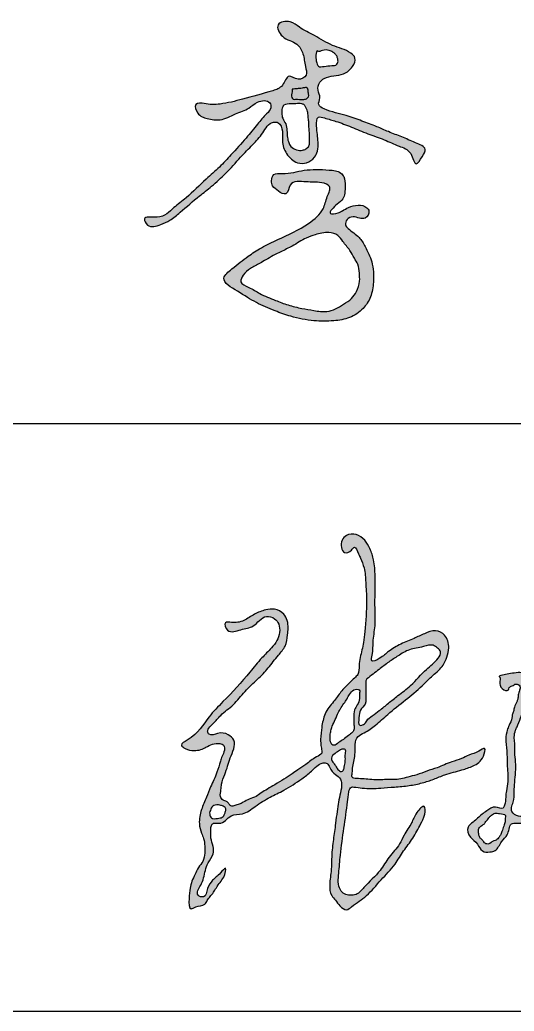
# Model space of a CAD drawing. Extents: x 30064 to 135164, y 17999 to 492668.
# Drawn here: x 110576 to 111417, y 31999 to 33686 of the extents above; entities that cross this region are included whole.
import ezdxf

# ---------------------------------------------------------------- set-up
doc = ezdxf.new("R2010")
doc.units = 0
doc.header["$LTSCALE"] = 1000
doc.header["$MEASUREMENT"] = 0
doc.layers.add('文字和字符', color=7, linetype='Continuous')

msp = doc.modelspace()

# ---------------------------------------------------------------- hatches: boundary and pattern name
at = {"layer": '文字和字符'}
h = msp.add_hatch(color=6, dxfattribs=at)
edge = h.paths.add_edge_path()
edge.add_spline(control_points=[(110889.9, 33543.9), (110890.2, 33543.9), (110926.8, 33540.6), (110957, 33553.1), (110995.3, 33561.8), (111024.7, 33571.4), (111031.5, 33597.1), (111048.8, 33580.9), (111066.7, 33591.1), (111060.4, 33609.7), (111059.8, 33627.5), (111047.4, 33650.1), (111023, 33651.5), (111008.4, 33681.6), (111037.4, 33686.2), (111053.9, 33670.4), (111079.5, 33659.2), (111107.2, 33640.9), (111133.1, 33635.6), (111149.6, 33620.7), (111142.2, 33604), (111123.8, 33589.7), (111100.3, 33591.9), (111084.8, 33579.7), (111081.6, 33566.2), (111089.4, 33554.4), (111081.2, 33540.7), (111104.2, 33529.3), (111127.6, 33525.1), (111158, 33514.2), (111181.8, 33505.2), (111203.9, 33495.4), (111226.9, 33486.8), (111245.8, 33478.3), (111270.7, 33468.5), (111260.5, 33453.2), (111248.5, 33432.5), (111243, 33464.7), (111219.7, 33470.9), (111195.7, 33483.1), (111167.8, 33492), (111141.2, 33503.7), (111115.9, 33513.2), (111098.7, 33517.9), (111080.6, 33523.3), (111080.8, 33498.8), (111084, 33482.8), (111083.6, 33463.7), (111077.4, 33450.3), (111064.8, 33441.5), (111044.9, 33441.5), (111028.5, 33457.1), (111021.3, 33478.2), (111024.2, 33495.9), (111019.2, 33511.7), (111000.4, 33513.4), (110990, 33491.9), (110971.6, 33473.3), (110949.8, 33450.6), (110927.8, 33425.7), (110904.2, 33403.9), (110877, 33383.1), (110854.2, 33363.3), (110832.9, 33345.1), (110814.8, 33337.5), (110794.8, 33330), (110782.7, 33353.8), (110818.3, 33345.8), (110835.8, 33366), (110864.9, 33386.7), (110888.4, 33412.2), (110915.7, 33434.6), (110937.3, 33459), (110959.8, 33482.6), (110979, 33507.3), (110992.8, 33523.8), (111004.9, 33534.7), (111000.9, 33550.7), (110979.3, 33548.1), (110964.9, 33533.5), (110941.6, 33526.5), (110919.4, 33513.6), (110895.5, 33517.5), (110878.9, 33523.2), (110868.5, 33545.7), (110889.8, 33544), (110889.9, 33543.9)], knot_values=[0, 0, 0, 0, 37.200114, 91.320491, 165.552277, 191.794321, 218.377312, 240.981666, 262.088012, 282.142005, 312.686531, 339.649791, 378.667629, 407.600467, 437.073636, 462.079158, 503.038538, 551.641933, 598.38254, 613.574993, 634.379376, 661.836336, 708.993627, 722.171326, 741.234276, 760.297225, 776.271776, 792.569008, 846.885535, 886.364067, 923.879172, 953.564578, 987.654437, 1022.983531, 1050.737693, 1069.313673, 1091.638002, 1119.125063, 1152.028231, 1189.926643, 1231.5094, 1273.175743, 1312.041059, 1340.553805, 1354.652933, 1375.412602, 1414.027671, 1435.47698, 1451.393633, 1473.994605, 1495.440379, 1528.930707, 1560.560192, 1583.420751, 1605.787661, 1617.314314, 1652.832859, 1689.166989, 1730.614602, 1782.406199, 1827.708188, 1864.317555, 1924.161807, 1954.751664, 1978.414961, 2009.901325, 2025.877661, 2056.206106, 2101.924511, 2138.940455, 2203.653812, 2245.874288, 2285.588792, 2339.12041, 2381.889891, 2414.291903, 2431.736174, 2443.518671, 2472.148613, 2496.841057, 2531.490224, 2570.411868, 2600.571575, 2626.813618, 2647.271258, 2667.490218, 2667.490218, 2667.490218, 2667.490218], degree=3, periodic=0)
edge = h.paths.add_edge_path(flags=16)
edge.add_spline(control_points=[(111025, 33540.8), (111025.1, 33540.8), (111037.2, 33544.1), (111046, 33543.1), (111054.2, 33544.2), (111060.9, 33541.6), (111062.9, 33536.8), (111065.8, 33531.4), (111066.3, 33523.7), (111067.5, 33515.4), (111068.2, 33507.2), (111068, 33500.4), (111069.4, 33492.2), (111068.5, 33484.8), (111069.4, 33477.3), (111068.5, 33470.9), (111063.3, 33466.5), (111056, 33463.3), (111046.5, 33464.5), (111037.1, 33468.9), (111033.3, 33477.7), (111030.8, 33486.8), (111030.9, 33497.6), (111029.3, 33509.2), (111023, 33517.7), (111021.2, 33527.1), (111022.1, 33534.2), (111023, 33538.3), (111025, 33540.8), (111025, 33540.8)], knot_values=[0, 0, 0, 0, 17.404746, 29.387846, 42.985867, 50.266335, 56.954161, 63.801774, 75.581128, 88.455483, 98.941086, 109.792245, 116.806441, 133.072793, 140.441564, 148.341049, 158.751059, 166.832285, 181.387675, 196.945751, 207.369773, 219.600317, 236.294444, 252.093415, 267.338386, 279.187562, 291.635416, 295.082405, 299.162326, 299.162326, 299.162326, 299.162326], degree=3, periodic=0)
edge = h.paths.add_edge_path(flags=16)
edge.add_spline(control_points=[(111083.2, 33633), (111083.2, 33632.9), (111094, 33634.8), (111100.7, 33634.7), (111108.2, 33631.9), (111112.3, 33628.7), (111115.7, 33624.9), (111116.9, 33619.7), (111118.1, 33614.8), (111115.1, 33608.4), (111105.1, 33608.6), (111097.2, 33607.2), (111090.4, 33606.7), (111084.6, 33605.1), (111080.8, 33612.7), (111080.3, 33619.7), (111078.4, 33625.8), (111083.1, 33633), (111083.2, 33633)], knot_values=[0, 0, 0, 0, 11.032394, 27.080246, 35.7167, 42.398017, 49.241922, 56.254438, 64.042896, 70.017142, 82.400073, 100.141744, 104.717416, 111.155207, 123.02071, 132.051492, 141.212423, 151.788927, 151.788927, 151.788927, 151.788927], degree=3, periodic=0)
h = msp.add_hatch(color=6, dxfattribs=at)
edge = h.paths.add_edge_path()
edge.add_spline(control_points=[(111016.1, 33394.6), (111016.2, 33394.5), (111034.7, 33383.8), (111032.6, 33415.1), (111065.5, 33408.8), (111084.1, 33411), (111108.4, 33404.1), (111097.1, 33383.2), (111093.4, 33359.9), (111061.1, 33332.5), (111023.5, 33316.3), (110988, 33299.8), (110961.7, 33282), (110942.3, 33266.6), (110913.7, 33243.4), (110951.2, 33221.7), (110976.4, 33204.9), (111008.4, 33191.1), (111040.6, 33179.7), (111074.4, 33173), (111108.1, 33173.1), (111137.9, 33177.6), (111160.4, 33192.6), (111174.6, 33214.7), (111178.9, 33242.7), (111177.5, 33273), (111165.2, 33297.3), (111153.6, 33318.7), (111138.4, 33326.5), (111128.8, 33337.6), (111132.3, 33348), (111146.3, 33353.8), (111162.6, 33342.3), (111172.7, 33359), (111161.3, 33373.8), (111140.6, 33370.2), (111125.8, 33361.9), (111117, 33356.5), (111096.4, 33353.8), (111115.3, 33372.8), (111129.4, 33381.9), (111129.5, 33401.6), (111129.6, 33417.1), (111119.8, 33429.4), (111094.3, 33431.1), (111060.8, 33432.8), (111032.3, 33422.8), (111007.1, 33426.2), (111004.1, 33412.7), (111004.3, 33402.3), (111016, 33394.7), (111016.1, 33394.6)], knot_values=[0, 0, 0, 0, 18.772704, 41.477809, 80.044627, 116.802218, 137.16377, 161.475231, 192.122008, 241.084265, 322.841358, 366.476474, 403.599349, 452.266279, 480.822437, 525.281218, 577.345985, 625.678179, 664.966098, 720.530015, 767.556127, 805.470545, 843.947055, 876.303707, 911.805465, 960.132454, 999.3713, 1024.963912, 1058.777917, 1069.239579, 1081.911788, 1097.237565, 1126.410668, 1144.842947, 1154.50106, 1197.467328, 1213.824352, 1225.506518, 1243.541639, 1270.934025, 1289.010321, 1319.830534, 1342.259698, 1352.785688, 1381.704372, 1440.604971, 1492.626113, 1513.017666, 1528.122336, 1540.553544, 1559.179396, 1559.179396, 1559.179396, 1559.179396], degree=3, periodic=0)
edge = h.paths.add_edge_path(flags=16)
edge.add_spline(control_points=[(110994.7, 33277.8), (110994.9, 33278), (111020.6, 33292.2), (111040.8, 33301), (111059.8, 33314.2), (111081, 33321.3), (111099.1, 33325.7), (111117.8, 33321.3), (111126.5, 33306.8), (111137.6, 33295.3), (111144.4, 33281.2), (111152.8, 33269.6), (111153.8, 33255.5), (111155.1, 33239.8), (111150.3, 33224.5), (111140.7, 33210.7), (111123.1, 33199.6), (111101.9, 33187), (111076.8, 33191.5), (111054.9, 33194.9), (111032.8, 33200.3), (111009.1, 33209.3), (110985.7, 33218.8), (110968.6, 33230.2), (110948.3, 33237.7), (110956.7, 33254), (110969.3, 33263.9), (110980.3, 33269.1), (110994.6, 33277.8), (110994.7, 33277.8)], knot_values=[0, 0, 0, 0, 40.204211, 70.058468, 108.464216, 130.884004, 163.643923, 185.732296, 204.334618, 231.03456, 252.428664, 268.982791, 289.824735, 309.33459, 334.505674, 354.736006, 378.254387, 420.802499, 451.909656, 480.365956, 514.245068, 545.922498, 586.383232, 616.269524, 639.057016, 655.457897, 678.34596, 704.341019, 720.45671, 720.45671, 720.45671, 720.45671], degree=3, periodic=0)
h = msp.add_hatch(color=6, dxfattribs=at)
edge = h.paths.add_edge_path()
edge.add_spline(control_points=[(110936, 32660.7), (110936.2, 32660.6), (110961.1, 32661.8), (110973.8, 32675.4), (110992.5, 32682.1), (111010.4, 32684.6), (111029.2, 32674.9), (111033.8, 32655.1), (111031.2, 32637), (111029.3, 32619.5), (111013.7, 32602.8), (110999.5, 32583.2), (110980, 32562.9), (110958.3, 32543.9), (110941, 32519.7), (110919.2, 32505.4), (110907.2, 32490), (110898.2, 32482.3), (110894.5, 32475), (110899.9, 32466.5), (110914.3, 32473.8), (110929.7, 32471.9), (110947, 32456), (110934.6, 32434.7), (110929.7, 32415.9), (110924.8, 32401), (110918.7, 32387.9), (110918.7, 32375.1), (110915.8, 32365.6), (110920.8, 32357.3), (110928.2, 32356.8), (110931.6, 32351.9), (110935.3, 32346.7), (110942.3, 32349.4), (110949.3, 32350.6), (110957.4, 32355), (110966.6, 32360.2), (110977.7, 32363.6), (110987.2, 32370.9), (110997.9, 32377.3), (111010.9, 32385.1), (111025, 32393.5), (111038.1, 32401.9), (111050.3, 32410.4), (111065, 32419.3), (111076.1, 32430.3), (111091.7, 32436.4), (111088.7, 32447.1), (111087.9, 32455.8), (111087.7, 32465.9), (111089.5, 32475.6), (111090, 32486), (111092.7, 32496.6), (111097.8, 32512.3), (111111.5, 32526.5), (111123.3, 32544.6), (111135.8, 32556.2), (111144.6, 32565.3), (111154, 32573.3), (111152.6, 32587.1), (111155.8, 32605), (111161.1, 32623.9), (111164.1, 32656.5), (111167.3, 32690.5), (111164.6, 32726.7), (111163.5, 32751), (111157, 32767.6), (111152, 32777.9), (111146.8, 32792.9), (111139.6, 32781), (111123.5, 32775.3), (111121, 32799), (111132.6, 32810.9), (111149.4, 32812), (111163.8, 32801.3), (111172.6, 32785.3), (111179.7, 32764.8), (111180.6, 32744.5), (111180.5, 32725.3), (111180.6, 32706.4), (111180.2, 32682.4), (111181.8, 32655.1), (111176.2, 32628.1), (111177.7, 32610.8), (111172, 32590.7), (111192.3, 32600.9), (111203.6, 32612), (111224.4, 32624.7), (111245.5, 32632.4), (111264.3, 32641.6), (111282.6, 32648.9), (111302.6, 32639.6), (111307.7, 32619.3), (111303.4, 32601.8), (111295.9, 32584.2), (111278.2, 32570.5), (111258.1, 32549.7), (111232, 32528), (111204.6, 32507), (111182.8, 32486), (111165.9, 32474.2), (111144, 32464.5), (111148.9, 32437.1), (111142.1, 32417.3), (111142.2, 32405.1), (111140, 32396.1), (111151.4, 32394.3), (111161.7, 32394.7), (111179, 32392.1), (111199.6, 32393.5), (111220.5, 32392.5), (111237.3, 32398), (111252.5, 32400.8), (111268.4, 32408.1), (111289.1, 32413.4), (111308.1, 32422.8), (111326.7, 32427.9), (111341.9, 32436), (111353.8, 32438.4), (111370.3, 32450.5), (111364.2, 32425.3), (111349.1, 32416.4), (111325.2, 32407.9), (111302.1, 32403.2), (111280.5, 32393.2), (111260.4, 32386.8), (111238, 32382.3), (111214.2, 32380.6), (111187.7, 32378.1), (111164, 32377.4), (111148.2, 32380), (111138.2, 32381.2), (111135, 32368.6), (111131.3, 32332.8), (111122.7, 32283.8), (111119, 32235.1), (111116.3, 32210), (111128, 32197.4), (111138.1, 32195.8), (111151.4, 32196.8), (111166.2, 32216.3), (111188.1, 32233.7), (111203.7, 32262.1), (111221.3, 32279.4), (111230.4, 32300.8), (111243.4, 32318.2), (111248.3, 32334.6), (111266.9, 32354.5), (111265.8, 32330.2), (111256.7, 32315.4), (111245.6, 32292.7), (111228.6, 32272), (111213.9, 32245.7), (111190.1, 32222.8), (111168.2, 32194.7), (111146.7, 32182.2), (111131.4, 32168.7), (111119.9, 32177.8), (111114.1, 32187.3), (111103.8, 32197.2), (111102.3, 32216.8), (111106.9, 32238.5), (111106.2, 32264.6), (111109.4, 32290.8), (111113.1, 32316.3), (111116.2, 32342.9), (111120, 32365.3), (111124.7, 32383.5), (111122, 32395.6), (111111.5, 32402.1), (111103.7, 32410.6), (111100.4, 32421.9), (111085.1, 32421.7), (111073.6, 32407.3), (111051.9, 32391.4), (111028.6, 32376), (111000.6, 32362.8), (110977.6, 32349.2), (110957.8, 32332.4), (110936.6, 32334.5), (110926.5, 32323.4), (110916.3, 32316.9), (110906.6, 32320.7), (110900.8, 32314.7), (110901.7, 32305.4), (110899.9, 32293.3), (110905.4, 32280.1), (110906.2, 32264.4), (110893, 32249.4), (110890.2, 32229.2), (110884.2, 32212.7), (110873.4, 32196.5), (110892.9, 32190.4), (110894.4, 32209.2), (110904.2, 32223), (110914.8, 32230.4), (110929.3, 32248.3), (110924.1, 32226.2), (110916.7, 32218.5), (110910.6, 32209.5), (110905.8, 32201.1), (110899.8, 32194.3), (110894.9, 32187.7), (110890, 32177), (110877.6, 32179.6), (110863.6, 32168.4), (110863.6, 32193), (110865.6, 32205.7), (110868.3, 32220.4), (110874.3, 32231.6), (110879.3, 32243.5), (110888.5, 32253.9), (110891.1, 32267.2), (110890.9, 32280.2), (110889.4, 32291.8), (110883.9, 32303.7), (110880, 32320.4), (110884, 32341.8), (110893.3, 32361.7), (110901.2, 32383.2), (110911.4, 32402.8), (110916, 32420.9), (110920.3, 32433.5), (110924.7, 32441.5), (110924.5, 32451.8), (110910.2, 32457), (110896.9, 32450.4), (110883.6, 32443.1), (110870.8, 32442.2), (110860, 32443.6), (110846.8, 32452.8), (110879.3, 32468.8), (110891.7, 32495.3), (110930, 32533.9), (110960.2, 32566.1), (110985.6, 32598.6), (111002.6, 32615), (111016.9, 32632.1), (111020.8, 32653.3), (111009.8, 32668.6), (110989.9, 32674.6), (110976.2, 32651.1), (110952.1, 32650.2), (110931.8, 32639.1), (110919.3, 32663), (110935.8, 32660.7), (110936, 32660.7)], knot_values=[0, 0, 0, 0, 29.830329, 58.917813, 87.403057, 108.106156, 133.178165, 167.21185, 183.493575, 210.674955, 237.313626, 275.867732, 312.375317, 353.761043, 395.875537, 434.582879, 460.669761, 476.274997, 484.417806, 491.620343, 511.676156, 536.924503, 555.692553, 598.362356, 618.348177, 639.189191, 663.45492, 677.063063, 692.317653, 702.959274, 711.943659, 720.14469, 726.927846, 735.80548, 746.57076, 757.657127, 773.391329, 790.76732, 805.441898, 822.594095, 842.866694, 868.323001, 891.127033, 907.573393, 930.634575, 961.258613, 976.688727, 988.002723, 1001.170801, 1014.557807, 1029.617846, 1042.133039, 1057.768168, 1075.005198, 1109.99381, 1138.042246, 1164.89526, 1180.29965, 1191.874738, 1213.241442, 1232.349281, 1268.725268, 1294.322921, 1368.395782, 1410.724556, 1445.044845, 1469.944393, 1480.867815, 1499.328512, 1508.741629, 1526.286567, 1555.649157, 1570.573337, 1593.98259, 1617.984445, 1641.382666, 1669.439815, 1707.291974, 1725.035697, 1749.43332, 1786.029801, 1824.844218, 1863.911625, 1895.042411, 1908.396405, 1926.997455, 1954.733646, 1988.605585, 2022.407336, 2049.221687, 2076.673409, 2100.00089, 2131.565175, 2154.184674, 2175.023051, 2209.537897, 2244.846276, 2295.987218, 2350.394106, 2388.904508, 2420.906973, 2437.842954, 2481.538585, 2513.67034, 2525.068719, 2534.685067, 2544.923321, 2563.314623, 2581.768155, 2615.884833, 2650.046285, 2667.232328, 2688.872495, 2714.057646, 2739.784309, 2777.467879, 2801.534699, 2820.718126, 2846.219989, 2860.698517, 2879.243585, 2912.659008, 2940.608915, 2982.423161, 3010.685784, 3039.178412, 3070.401495, 3105.567192, 3138.040416, 3181.77967, 3202.070017, 3207.318711, 3220.228211, 3244.089956, 3371.102495, 3414.225609, 3453.462193, 3467.26996, 3480.300078, 3495.079726, 3519.973063, 3575.220664, 3613.131208, 3652.775903, 3675.917744, 3710.071084, 3737.577823, 3760.456026, 3779.026476, 3804.406012, 3842.427404, 3879.53793, 3916.903526, 3966.451123, 4017.131972, 4061.072175, 4074.638395, 4092.565028, 4109.947309, 4123.823044, 4149.665691, 4185.989873, 4217.238435, 4257.446297, 4295.790415, 4324.39685, 4369.00823, 4390.680082, 4401.809145, 4417.703641, 4439.204356, 4450.588858, 4460.404255, 4494.065203, 4522.530802, 4573.458554, 4609.521342, 4650.912748, 4685.917862, 4712.736046, 4730.120946, 4746.286022, 4759.95949, 4766.863435, 4776.672561, 4797.16942, 4817.291784, 4834.860476, 4859.323634, 4896.066848, 4914.918931, 4939.065769, 4952.349318, 4974.17708, 4996.946, 5022.500289, 5038.394722, 5059.260572, 5074.696393, 5090.132213, 5102.860644, 5115.363234, 5127.279907, 5137.839505, 5160.110254, 5171.91017, 5195.838718, 5221.384366, 5238.430758, 5255.298426, 5274.238989, 5291.838335, 5311.960699, 5328.55338, 5346.364767, 5359.960569, 5382.934513, 5416.477261, 5448.016954, 5474.30002, 5511.880375, 5539.40652, 5552.058861, 5566.94274, 5578.03298, 5588.729847, 5622.382906, 5636.081831, 5651.985781, 5673.57334, 5685.092373, 5703.046221, 5778.830378, 5827.289368, 5921.873186, 5965.463367, 5998.231583, 6019.778213, 6058.791881, 6074.951846, 6095.085564, 6133.666904, 6164.015928, 6195.290173, 6213.346315, 6227.672688, 6227.672688, 6227.672688, 6227.672688], degree=3, periodic=0)
edge = h.paths.add_edge_path(flags=16)
edge.add_spline(control_points=[(111144.6, 32545.7), (111144.5, 32545.6), (111135.7, 32538.3), (111133.3, 32530.1), (111127, 32522.3), (111122.3, 32514.7), (111117, 32505.8), (111113.2, 32495.5), (111107.9, 32485.4), (111105.3, 32476.3), (111104.1, 32469.2), (111104.2, 32462.9), (111104.6, 32457.5), (111106.1, 32452.6), (111112.5, 32450.5), (111118.4, 32456.8), (111127.2, 32461), (111134.2, 32468.2), (111142.3, 32472.2), (111145.6, 32479.5), (111144.1, 32487.8), (111144.9, 32498.4), (111144, 32510.8), (111150.9, 32520.4), (111154.8, 32529.7), (111153.4, 32537.9), (111155.5, 32546), (111149.6, 32547.4), (111144.6, 32545.7), (111144.6, 32545.7)], knot_values=[0, 0, 0, 0, 15.16178, 26.885115, 40.319645, 54.966413, 64.568744, 83.231373, 100.644648, 111.873825, 122.261764, 130.597594, 138.137919, 145.255344, 149.904189, 163.057972, 176.277051, 191.533217, 204.002706, 212.709306, 222.244258, 238.518955, 257.638434, 271.136509, 286.704711, 297.422187, 307.353728, 313.519692, 320.456367, 320.456367, 320.456367, 320.456367], degree=3, periodic=0)
edge = h.paths.add_edge_path(flags=16)
edge.add_spline(control_points=[(111166.7, 32564.5), (111166.9, 32564.7), (111188.3, 32581.4), (111202.9, 32592.5), (111220.5, 32604.4), (111239.4, 32616.1), (111260.1, 32617.5), (111277.5, 32624.3), (111286.8, 32617.3), (111294.5, 32609.9), (111284.8, 32593.5), (111264.5, 32579.7), (111244.8, 32554.2), (111221.1, 32537.5), (111203.5, 32523.2), (111189.2, 32511.3), (111176.6, 32502), (111166.6, 32494.9), (111162.6, 32486.5), (111151.1, 32483.6), (111153.8, 32499.7), (111153.7, 32511.7), (111166.2, 32521.4), (111164.7, 32534.8), (111164.8, 32546), (111165.3, 32554.2), (111164.3, 32559.9), (111166.6, 32564.5), (111166.7, 32564.5)], knot_values=[0, 0, 0, 0, 36.430419, 65.187197, 91.419752, 121.899033, 155.898168, 179.129599, 191.187594, 202.563458, 218.937757, 256.902618, 310.337733, 348.658026, 377.380118, 405.122206, 425.745844, 443.117225, 454.890005, 463.601594, 481.231921, 499.962837, 517.902498, 538.606138, 551.160941, 565.957672, 570.889886, 577.866804, 577.866804, 577.866804, 577.866804], degree=3, periodic=0)
edge = h.paths.add_edge_path(flags=16)
edge.add_spline(control_points=[(111106.5, 32429.4), (111106.5, 32429.5), (111112.4, 32439.2), (111118.8, 32441.6), (111124.1, 32445.1), (111131.9, 32445.6), (111129.3, 32436), (111130.4, 32428.4), (111129.3, 32420.5), (111127.8, 32414.1), (111127.5, 32408.7), (111123.4, 32406.4), (111118.5, 32407.8), (111115.7, 32413), (111112.5, 32417.5), (111109.6, 32422.3), (111105.9, 32424.5), (111106.5, 32429.4), (111106.5, 32429.4)], knot_values=[0, 0, 0, 0, 13.966431, 26.642221, 32.867363, 40.668687, 50.865474, 62.813241, 75.541774, 82.709236, 91.158043, 95.563358, 100.25464, 110.515602, 118.401257, 123.681007, 133.675528, 136.491121, 136.491121, 136.491121, 136.491121], degree=3, periodic=0)
edge = h.paths.add_edge_path(flags=16)
edge.add_spline(control_points=[(110901.1, 32342.5), (110901.1, 32342.6), (110906.6, 32352.1), (110915.1, 32349.8), (110921.5, 32348.3), (110926.2, 32345.7), (110926.9, 32340.1), (110924.6, 32335.7), (110923.1, 32330.1), (110917.7, 32327.6), (110910.7, 32326.8), (110901.3, 32324.9), (110899.2, 32333.7), (110898.2, 32338.2), (110901.1, 32342.4), (110901.1, 32342.5)], knot_values=[0, 0, 0, 0, 11.122688, 25.410392, 33.76565, 39.259742, 46.34399, 54.032835, 60.099225, 69.754386, 75.753906, 90.734986, 100.54138, 106.793197, 112.698594, 112.698594, 112.698594, 112.698594], degree=3, periodic=0)
h = msp.add_hatch(color=6, dxfattribs=at)
edge = h.paths.add_edge_path()
edge.add_spline(control_points=[(111392, 32569.2), (111392.3, 32569.3), (111417.3, 32575.2), (111437, 32577), (111446.7, 32559.1), (111440.4, 32544.6), (111441.9, 32529.9), (111435.2, 32517.9), (111432.1, 32507.6), (111427.3, 32496.1), (111423.8, 32485.8), (111418.8, 32475.3), (111416.7, 32466), (111419, 32453.3), (111417.5, 32439.2), (111421.5, 32416.8), (111418.6, 32394.7), (111417.1, 32372.1), (111417.9, 32357.2), (111412.1, 32346.7), (111413.1, 32336), (111424.8, 32329.4), (111439.1, 32331), (111453.4, 32325.1), (111468.9, 32321.8), (111482.9, 32314.5), (111500.6, 32305.7), (111517.5, 32301.5), (111533.5, 32293.4), (111545.7, 32285.5), (111560.2, 32276.4), (111579.3, 32272.4), (111596.9, 32261.7), (111620.2, 32252.2), (111639.8, 32243.9), (111657.9, 32232.1), (111671.6, 32224.9), (111691.3, 32221.5), (111694.8, 32204.8), (111687.5, 32186.1), (111675.4, 32201.2), (111668.5, 32210.7), (111657.9, 32214.7), (111645.7, 32217.1), (111635.3, 32224.6), (111622.4, 32230.2), (111607.6, 32235.4), (111596, 32245.3), (111579, 32251.9), (111562.7, 32263.1), (111541.8, 32271.1), (111525.5, 32284.3), (111508, 32290.6), (111490.7, 32297.4), (111475.7, 32306.6), (111460.7, 32309.9), (111447.8, 32313.9), (111436.1, 32318.3), (111424.3, 32319.1), (111411.3, 32319.4), (111408.6, 32308.3), (111405.9, 32297.2), (111394.1, 32287.6), (111388.8, 32272), (111375, 32269.4), (111361.3, 32269.2), (111355.5, 32285.4), (111341.5, 32293.2), (111335, 32312), (111350.5, 32322.1), (111359.5, 32332.5), (111372.4, 32340.7), (111383.4, 32349.8), (111397.9, 32340.8), (111402.2, 32352.6), (111402.9, 32362), (111403.9, 32375.8), (111408, 32394.1), (111405, 32417), (111405.6, 32441.4), (111402.1, 32460.7), (111404.7, 32475.5), (111408.9, 32486.8), (111413.6, 32495), (111413.8, 32503.5), (111416.5, 32509.4), (111417.8, 32517.2), (111421.2, 32523.8), (111423.9, 32530.6), (111424.2, 32537.6), (111426.1, 32544.4), (111428.9, 32552.9), (111419.9, 32557.2), (111414.8, 32552.3), (111408.4, 32550.8), (111408.1, 32542.3), (111396.5, 32546.4), (111393.1, 32554.2), (111392.9, 32561.2), (111393.9, 32565.8), (111392, 32569.2), (111392, 32569.2)], knot_values=[0, 0, 0, 0, 31.567408, 64.804615, 84.514899, 102.449572, 127.665217, 143.393176, 158.761139, 172.306084, 195.386314, 203.777391, 220.63047, 233.896682, 257.032253, 279.176201, 327.700844, 348.661996, 374.096735, 388.033075, 396.915328, 415.877792, 435.250381, 456.66983, 478.431065, 501.305126, 522.015154, 560.722472, 573.046245, 596.2976, 621.456877, 643.421109, 676.452722, 706.559804, 747.979879, 764.804525, 796.369237, 812.756663, 842.42195, 854.740888, 879.873646, 891.588111, 907.370515, 923.988969, 943.623296, 959.405623, 982.733778, 1008.381509, 1021.700495, 1058.208083, 1090.24983, 1114.093944, 1144.201026, 1166.925646, 1191.573171, 1217.002209, 1229.971469, 1248.063792, 1268.029249, 1281.440462, 1294.753802, 1308.690116, 1329.858381, 1355.865323, 1368.43417, 1386.209945, 1406.30905, 1430.06276, 1453.845898, 1470.989804, 1499.087867, 1512.54167, 1535.266273, 1553.042048, 1560.571233, 1580.172383, 1594.917168, 1617.197884, 1657.975453, 1689.943564, 1718.67234, 1738.776712, 1751.36341, 1769.195262, 1777.025624, 1785.794542, 1795.901638, 1809.568461, 1816.675984, 1826.397683, 1837.686133, 1847.881877, 1857.816128, 1868.115168, 1875.917125, 1881.585263, 1896.597226, 1905.82176, 1918.671785, 1923.218896, 1927.782629, 1927.782629, 1927.782629, 1927.782629], degree=3, periodic=0)
edge = h.paths.add_edge_path(flags=17)
edge.add_spline(control_points=[(111362.3, 32314.8), (111362.2, 32314.7), (111356.6, 32311.1), (111356.5, 32305.1), (111356.9, 32299.4), (111359.1, 32293.1), (111364.4, 32289.8), (111366.6, 32284.7), (111370.9, 32283.3), (111374.7, 32283.2), (111377.5, 32285.7), (111380.7, 32288.2), (111384.5, 32289.2), (111388.5, 32290.7), (111391, 32294.3), (111394.4, 32298.5), (111397, 32305.5), (111399, 32313.4), (111402.5, 32321.4), (111402.1, 32327.3), (111402.9, 32334.8), (111392.8, 32334.5), (111385.1, 32337), (111379.5, 32332.8), (111375.4, 32329.7), (111372.9, 32326.2), (111370.8, 32322.8), (111367.9, 32320.6), (111366.6, 32317.1), (111362.3, 32314.8), (111362.3, 32314.8)], knot_values=[0, 0, 0, 0, 9.663903, 14.696519, 25.589324, 33.287033, 41.448102, 50.312117, 54.669885, 59.317586, 65.471876, 69.610934, 76.339168, 81.250991, 86.994431, 94.228062, 103.814692, 117.550507, 128.275999, 139.362893, 142.658643, 157.109971, 167.517587, 177.222957, 183.783609, 188.977779, 195.04957, 200.641099, 203.083872, 211.139425, 211.139425, 211.139425, 211.139425], degree=3, periodic=0)

# ---------------------------------------------------------------- linework, layer by layer
for p, q in [((105180.8, 32998.9), (113180.8, 32998.9)), ((105180.8, 31998.9), (113180.8, 31998.9))]:
    msp.add_line(p, q)
at = {"layer": '文字和字符', "color": 6}
for points, start_tangent, end_tangent in [([(110889.9, 33543.9), (110916.7, 33542.9), (110954.8, 33551.2), (111006.3, 33565.6), (111022.8, 33574.8), (111034.1, 33590.3), (111049.6, 33585.1), (111063, 33592.3), (111062, 33606.8), (111057.8, 33628.4), (111047.5, 33644.8), (111022.8, 33658.2), (111015.6, 33677.8), (111036.2, 33682.9), (111051.7, 33673.7), (111077.4, 33659.3), (111108.3, 33642.8), (111139.2, 33629.4), (111146.4, 33621.2), (111142.3, 33606.8), (111126.9, 33594.4), (111093.9, 33586.2), (111086.7, 33580), (111083.6, 33566.6), (111086.7, 33553.2), (111084.6, 33541.9), (111093.9, 33534.7), (111131.3, 33523.2), (111158.3, 33514), (111183.5, 33504.3), (111203.2, 33495.9), (111226, 33486.9), (111249.5, 33477), (111266, 33465.7), (111260.8, 33453.3), (111250.5, 33441), (111241.2, 33458.5), (111221.3, 33471.3), (111196.2, 33482.1), (111168.1, 33492.4), (111140.3, 33503.8), (111114, 33513.4), (111094.3, 33519.3), (111084.2, 33520.4), (111081, 33505.8), (111083.6, 33478), (111082.4, 33462.6), (111077.4, 33452.3), (111064, 33443), (111048.6, 33443), (111030, 33458.5), (111022.8, 33480.1), (111022.8, 33496.6), (111015.6, 33511), (111007.4, 33512), (110989.4, 33493.7), (110972.3, 33473.9), (110951.7, 33452.3), (110926.3, 33425), (110902.3, 33402.9), (110881.7, 33386.4), (110848.7, 33358.6), (110831.2, 33345.2), (110815.7, 33338), (110793, 33337), (110787.9, 33347.3), (110809.5, 33350.4), (110838.2, 33366.6), (110859, 33383.3), (110893, 33415.2), (110915.6, 33435.6), (110935.2, 33456.4), (110961.1, 33485), (110980.6, 33508.9), (110996, 33526.4), (111003.2, 33536.7), (111001.2, 33545), (110980.6, 33546), (110965.8, 33536.1), (110943, 33526), (110916.7, 33516.1), (110895, 33518.2), (110878.6, 33527.5), (110875.5, 33541.9), (110889.9, 33543.9)], (0.971288, -0.237905), (0.971288, -0.237905)), ([(111083.2, 33633), (111091, 33634.1), (111102.6, 33633.8), (111108.4, 33631.4), (111112.2, 33628.6), (111115.3, 33624.7), (111116.9, 33619.9), (111117.4, 33614.3), (111115.5, 33610.5), (111106.8, 33608.3), (111094.1, 33607), (111090.8, 33606.6), (111086.2, 33606.2), (111081.2, 33613.2), (111080.1, 33619.6), (111079.8, 33626.2), (111083.2, 33633)], (0.61273, -0.790293), (0.61273, -0.790293)), ([(111039.7, 33568.3), (111047.7, 33568.9), (111056.6, 33569.9), (111063.8, 33570.8), (111065.4, 33570.1), (111066.5, 33566.4), (111067.4, 33560), (111067, 33555), (111063.6, 33551.9), (111058.1, 33550.5), (111045, 33551), (111041.1, 33551), (111038.5, 33558.4), (111039.2, 33563.8), (111039.4, 33566.6), (111039.7, 33568.3)], (0.999939, 0.01108), (0.999939, 0.01108)), ([(111025, 33540.8), (111037.3, 33543.3), (111045.9, 33543.4), (111055.7, 33543.3), (111060.5, 33541), (111062.9, 33536.9), (111065, 33532.4), (111066.4, 33524), (111067.5, 33514.8), (111068, 33507.3), (111068.3, 33499.5), (111068.9, 33494.4), (111068.9, 33482.7), (111069.1, 33477.4), (111068, 33471.8), (111062.7, 33466.5), (111057.3, 33464.3), (111046.9, 33465), (111037.2, 33470.6), (111033.7, 33477.3), (111031.4, 33485.8), (111030.6, 33497.8), (111028.4, 33509), (111023.3, 33518.7), (111021.7, 33527.1), (111022.5, 33536), (111023.3, 33538.4), (111025, 33540.8)], (0.909237, 0.416279), (0.909237, 0.416279)), ([(111016.1, 33394.6), (111028.9, 33390.3), (111036, 33405), (111063.3, 33410.4), (111089.7, 33408.8), (111103.1, 33402.7), (111099.3, 33385.6), (111092.1, 33364.7), (111067.4, 33339.5), (111015.1, 33312.3), (110987, 33298.3), (110964.6, 33283.7), (110936.9, 33262.2), (110923.4, 33246.6), (110946.3, 33224.2), (110978.5, 33205), (111010.3, 33190.8), (111037.1, 33181.6), (111076.5, 33174), (111110.3, 33174), (111137.1, 33179.5), (111160.1, 33194.9), (111172.7, 33214.6), (111177.7, 33239.7), (111174.8, 33274.4), (111163.5, 33300.3), (111153.4, 33315.8), (111134.6, 33331.2), (111130.4, 33337.5), (111132.9, 33346.3), (111143, 33350.9), (111163.9, 33348.8), (111170.2, 33360.5), (111166.4, 33366.4), (111135.4, 33366.8), (111125, 33361.3), (111117.5, 33357.6), (111104.5, 33356.7), (111116.2, 33372.6), (111125.8, 33381.4), (111129.5, 33403.3), (111127.2, 33419.3), (111122.4, 33425.2), (111102.3, 33430.6), (111059.8, 33430.1), (111022.7, 33424.7), (111008.2, 33422.7), (111004.5, 33412.4), (111006.1, 33403.6), (111016.1, 33394.6)], (0.708393, -0.705818), (0.708393, -0.705818)), ([(110994.7, 33277.8), (111020.2, 33291.5), (111039.5, 33301.1), (111063.5, 33314.8), (111078.7, 33320.4), (111102, 33324.1), (111117.2, 33319.2), (111125.7, 33308.9), (111137.6, 33293.7), (111145.3, 33280.4), (111151.3, 33270.1), (111153.8, 33255.3), (111154.2, 33241.2), (111149, 33223.8), (111140.5, 33212), (111126.8, 33202), (111098.7, 33189.8), (111076.3, 33191.5), (111056.1, 33195), (111032.5, 33200.9), (111011, 33208.7), (110984.3, 33220.5), (110965.5, 33230.9), (110952.1, 33240.5), (110956.2, 33251.6), (110968.4, 33262.7), (110984.7, 33271.9), (110994.7, 33277.8)], (0.864918, 0.501914), (0.864918, 0.501914)), ([(110936, 32660.7), (110957.2, 32663.9), (110975.3, 32674.5), (110994.4, 32681.9), (111009.3, 32683), (111025.2, 32674.5), (111032.7, 32651.1), (111031.6, 32639.4), (111027.4, 32620.3), (111016.1, 32604.8), (110998.7, 32583.1), (110980.6, 32564), (110959.2, 32543.2), (110939.1, 32520.5), (110917.9, 32502.4), (110905.1, 32488.6), (110897.5, 32480.3), (110895.6, 32474.8), (110898.2, 32470.3), (110912.6, 32471.6), (110930.6, 32469.5), (110940.2, 32459.9), (110933.9, 32429.8), (110929.6, 32416.1), (110924.8, 32401.8), (110919.2, 32385.3), (110918.3, 32375.5), (110917.4, 32364.5), (110921.8, 32358.2), (110927.8, 32355.9), (110931.8, 32351.6), (110935.3, 32348.1), (110941.6, 32349), (110949.1, 32351), (110956.3, 32354.5), (110966.4, 32359.6), (110977.9, 32364.5), (110986.8, 32370.3), (110997.2, 32376.9), (111009.8, 32384.4), (111025.5, 32393.9), (111039.3, 32402.8), (111049.1, 32409.5), (111062.9, 32418.7), (111080.8, 32431.6), (111089.7, 32438.2), (111089.1, 32446.4), (111088, 32455.8), (111088, 32465.4), (111089.4, 32476.2), (111090.2, 32485.2), (111092.7, 32496.2), (111097, 32507.9), (111111.9, 32528.2), (111124.1, 32544.3), (111137.6, 32558.2), (111145.5, 32565.9), (111151.2, 32572.1), (111153.3, 32587.3), (111155.2, 32601), (111160.9, 32626.5), (111163, 32644.9), (111166.1, 32698.2), (111164.6, 32728.6), (111161.8, 32753.2), (111155.7, 32770.1), (111152.5, 32777.3), (111145.3, 32788.5), (111140.5, 32783.7), (111128.5, 32779.7), (111124.5, 32800.5), (111131.7, 32808.5), (111148.5, 32810.1), (111162.9, 32800.5), (111171.7, 32786.1), (111178.1, 32766.9), (111180.5, 32739.7), (111180.5, 32726.9), (111180.5, 32709.4), (111180.5, 32683), (111180.5, 32655), (111177.3, 32627), (111175.7, 32604.7), (111174.9, 32595.1), (111187.7, 32599.1), (111203.7, 32611.1), (111224.5, 32623.8), (111246.9, 32633.4), (111264.5, 32641.4), (111283.7, 32646.2), (111298.9, 32639), (111306, 32617.4), (111302.8, 32601.5), (111296.5, 32587.9), (111278.9, 32570.3), (111260.5, 32552.7), (111232.5, 32528.7), (111202.1, 32504), (111181.3, 32485.6), (111162.1, 32472.8), (111151.7, 32466.4), (111146.2, 32435.4), (111142.4, 32412.6), (111141.7, 32404.4), (111141.7, 32397.4), (111148.7, 32394.9), (111161.9, 32394.3), (111175.2, 32393), (111199.7, 32393), (111224.3, 32394.3), (111236.3, 32397.4), (111251.4, 32401.2), (111268.5, 32407.5), (111286.1, 32413.2), (111311.3, 32423.3), (111327.7, 32428.9), (111340.3, 32434.6), (111357.4, 32441.5), (111366.8, 32445.9), (111364.9, 32432.7), (111347.3, 32416.3), (111328.4, 32409.4), (111299.4, 32401.2), (111280.4, 32393.7), (111260.9, 32387.4), (111238.8, 32382.9), (111213.6, 32380.4), (111190.3, 32378.5), (111158.8, 32378.5), (111144.3, 32380.4), (111140.5, 32380.4), (111136.1, 32372.2), (111133.6, 32355.2), (111121.6, 32264.5), (111118.7, 32233.5), (111121.6, 32205.4), (111128.6, 32198.4), (111137.7, 32196.3), (111148.3, 32197.7), (111161.7, 32209.6), (111189.1, 32238.5), (111204.6, 32261), (111222.2, 32283.5), (111229.9, 32298.2), (111242.6, 32319.3), (111251.8, 32336.9), (111264.4, 32347.5), (111265.1, 32334.1), (111258.1, 32317.2), (111244.7, 32293.3), (111229.2, 32271.5), (111214.5, 32249), (111190.8, 32222.3), (111165.9, 32195.6), (111140.6, 32176.6), (111132.1, 32171.6), (111120.8, 32178), (111113.1, 32187.8), (111106.8, 32195.6), (111103.3, 32213.8), (111106.1, 32239.9), (111106.8, 32262.4), (111109.6, 32291.2), (111113.3, 32318.6), (111115.9, 32339), (111121.6, 32370.7), (111123.7, 32386.2), (111121.6, 32393.9), (111113.1, 32401.6), (111103.3, 32413.6), (111099, 32420.6), (111092, 32421.3), (111072.2, 32407.4), (111056.1, 32394.6), (111025.1, 32374.9), (111002, 32363.1), (110976.6, 32347.5), (110954.7, 32334.8), (110935.7, 32331.3), (110925.9, 32323.6), (110915.3, 32318.6), (110905.5, 32318.6), (110902, 32315.1), (110901.2, 32308.1), (110901.2, 32293.3), (110904.8, 32279.3), (110904.8, 32266.6), (110896.3, 32251.1), (110888.6, 32225.8), (110883.7, 32213.1), (110879.4, 32196.3), (110888.6, 32193.4), (110895.6, 32207.5), (110904.1, 32221.6), (110917.4, 32234.2), (110925.9, 32242), (110923.1, 32227.2), (110916.7, 32218.1), (110910.4, 32208.9), (110905.5, 32201.2), (110899.8, 32194.1), (110894.9, 32187.1), (110890.7, 32180.8), (110875.2, 32176.6), (110867.5, 32173), (110863.9, 32189.9), (110866.1, 32208.2), (110868.9, 32220.2), (110873.9, 32231.2), (110880.1, 32243.4), (110887.2, 32253.9), (110890.7, 32268), (110890.7, 32280), (110888.6, 32292.6), (110885.1, 32301.8), (110881.5, 32317.9), (110885.1, 32341.9), (110893.5, 32363), (110900.5, 32380.5), (110911.4, 32405.4), (110917.2, 32424.3), (110920.3, 32432.9), (110924.1, 32442.9), (110923.1, 32450.9), (110916.2, 32454.3), (110892.7, 32448.1), (110883.8, 32444), (110872.4, 32442.6), (110857.2, 32446), (110851, 32451.5), (110860.7, 32460.2), (110898.1, 32499.9), (110921.7, 32525.7), (110967.6, 32576.1), (110987.8, 32600.1), (111004.1, 32617.2), (111013.4, 32629.6), (111016.5, 32657.6), (111009.5, 32666.9), (110995.6, 32670.8), (110973, 32654.5), (110952.1, 32648.2), (110929.5, 32647.5), (110925.7, 32659.9), (110936, 32660.7)], (0.984905, -0.173097), (0.984905, -0.173097)), ([(111166.7, 32564.5), (111187.4, 32580.6), (111204, 32593.1), (111219.7, 32603.6), (111239, 32614), (111263, 32619.3), (111279.5, 32621.6), (111286.9, 32617), (111292, 32610.6), (111287.8, 32599.5), (111268, 32580.6), (111241.1, 32553.1), (111219.5, 32535.9), (111203.3, 32523), (111187.8, 32510.4), (111175.9, 32501.5), (111166.4, 32493.3), (111161, 32486.8), (111154.8, 32485.5), (111153.2, 32498.1), (111155.8, 32511.4), (111163.5, 32521.7), (111164.8, 32536.6), (111164.8, 32545.6), (111164.8, 32556.3), (111164.8, 32559.8), (111166.7, 32564.5)], (0.790786, 0.612093), (0.790786, 0.612093)), ([(111392, 32569.2), (111414.3, 32574), (111438.1, 32571.6), (111444.5, 32558.9), (111442.1, 32546.2), (111439.9, 32528.1), (111435.6, 32517.7), (111431.8, 32507.3), (111428.2, 32498.2), (111422.2, 32482.6), (111419.8, 32477.1), (111417.5, 32465.2), (111418.3, 32455.7), (111418.3, 32439), (111419.8, 32423.1), (111418.3, 32388.2), (111417.5, 32373.1), (111415.9, 32354.8), (111412.7, 32345.3), (111413.5, 32338.9), (111424.6, 32331), (111438.5, 32329.9), (111453.4, 32325.6), (111468.4, 32321.2), (111483.4, 32314.3), (111496.9, 32308), (111523.1, 32298.5), (111531.1, 32294.5), (111545.4, 32285.8), (111561.3, 32277), (111576.3, 32272.3), (111597.8, 32261.9), (111617.7, 32253.2), (111644.7, 32240.5), (111655, 32234.1), (111675.7, 32224.6), (111686.8, 32220.6), (111692.3, 32200), (111688.4, 32192.1), (111674.1, 32203.2), (111668.5, 32209.5), (111658.2, 32214.3), (111646.7, 32217.7), (111634.3, 32224.6), (111624, 32229.4), (111608.6, 32236.1), (111593, 32246.1), (111584.3, 32250), (111561.3, 32262.7), (111540.6, 32273), (111526.3, 32282.6), (111506.4, 32291.3), (111491.3, 32297.7), (111475.5, 32305.6), (111457.9, 32310.9), (111449, 32313.6), (111436.5, 32317.5), (111422.2, 32319.1), (111412.7, 32317.5), (111408.7, 32308.8), (111405.5, 32299.2), (111396, 32287.3), (111384.9, 32272.3), (111376.1, 32269.9), (111363.4, 32271.5), (111354.8, 32283.1), (111342.8, 32295.3), (111338.8, 32312), (111347.5, 32320.7), (111362.6, 32334.2), (111370.6, 32339.7), (111385.7, 32346.1), (111398.4, 32344.5), (111400.9, 32349.3), (111403, 32363.3), (111404, 32373.9), (111406.3, 32389.8), (111405.5, 32419.1), (111404.7, 32442.2), (111403.2, 32462.8), (111405.5, 32477.1), (111408.7, 32485.6), (111413.4, 32497.6), (111414.2, 32503.1), (111416.1, 32509.1), (111417.9, 32516.2), (111421.7, 32525.3), (111423.4, 32530.1), (111424.4, 32537.1), (111426.3, 32545), (111426.9, 32552.3), (111420.5, 32555.6), (111413.8, 32552.5), (111409, 32549.6), (111407.6, 32545.7), (111397, 32547.9), (111393.7, 32553.6), (111393.3, 32562.9), (111393.3, 32566.2), (111392, 32569.2)], (0.945021, 0.327011), (0.945021, 0.327011)), ([(111144.6, 32545.7), (111136.9, 32537.9), (111132.9, 32530.5), (111127.4, 32522.5), (111121.7, 32513.6), (111118.3, 32507.6), (111112.8, 32495.3), (111107.7, 32483.9), (111105.4, 32476.1), (111104.2, 32468.7), (111104.2, 32462.7), (111104.8, 32457.3), (111107.1, 32452.7), (111110.2, 32451.5), (111118.5, 32456.1), (111126.6, 32461.3), (111135.1, 32468.1), (111142.3, 32473.6), (111144.9, 32479.3), (111144.6, 32486.2), (111144.6, 32497.9), (111145.7, 32511.6), (111150.3, 32520.2), (111154, 32530.8), (111154, 32538.5), (111153.7, 32545.7), (111149.5, 32546.8), (111144.6, 32545.7)], (-0.840213, -0.542256), (-0.840213, -0.542256)), ([(111106.5, 32429.4), (111112.5, 32437.5), (111120.1, 32442.6), (111124.1, 32444.6), (111129.7, 32444.4), (111130, 32437), (111130, 32428.4), (111129, 32419.3), (111128, 32414.2), (111126.2, 32408.4), (111123.4, 32406.9), (111120.1, 32407.7), (111115.3, 32413.3), (111112.2, 32418.1), (111110.1, 32421.2), (111106.4, 32427.4), (111106.5, 32429.4)], (-0.111358, 0.99378), (-0.111358, 0.99378)), ([(110901.1, 32342.5), (110906.1, 32348.7), (110916.4, 32349.5), (110922.1, 32347.7), (110925.4, 32345.5), (110926.4, 32340.5), (110924.6, 32335.2), (110922.9, 32331.2), (110916.9, 32327.7), (110912.6, 32327), (110901.9, 32327.7), (110899.1, 32334.2), (110899.1, 32338.7), (110901.1, 32342.5)], (0.091716, 0.995785), (0.091716, 0.995785)), ([(111362.3, 32314.8), (111357.2, 32310), (111356.5, 32306.5), (111357.4, 32298.7), (111359.6, 32293.6), (111363.8, 32289.5), (111367.9, 32284.6), (111370.8, 32283.5), (111374.2, 32283.6), (111377.9, 32285.9), (111380.3, 32287.7), (111384.9, 32289.4), (111388.1, 32290.9), (111390.8, 32294), (111393.8, 32298.2), (111396.5, 32304.6), (111399.5, 32314), (111401.8, 32321.4), (111402.4, 32329.4), (111402.4, 32331.7), (111392.5, 32335.1), (111385, 32335.8), (111378.9, 32332.4), (111375.3, 32329.3), (111373, 32326.4), (111370.4, 32322.9), (111367.7, 32319.9), (111366.9, 32318.3), (111362.3, 32314.8)], (-0.840414, -0.541945), (-0.840414, -0.541945))]:
    msp.add_spline(points, degree=3, dxfattribs=dict(at, start_tangent=start_tangent, end_tangent=end_tangent))

doc.saveas('drawing.dxf')
